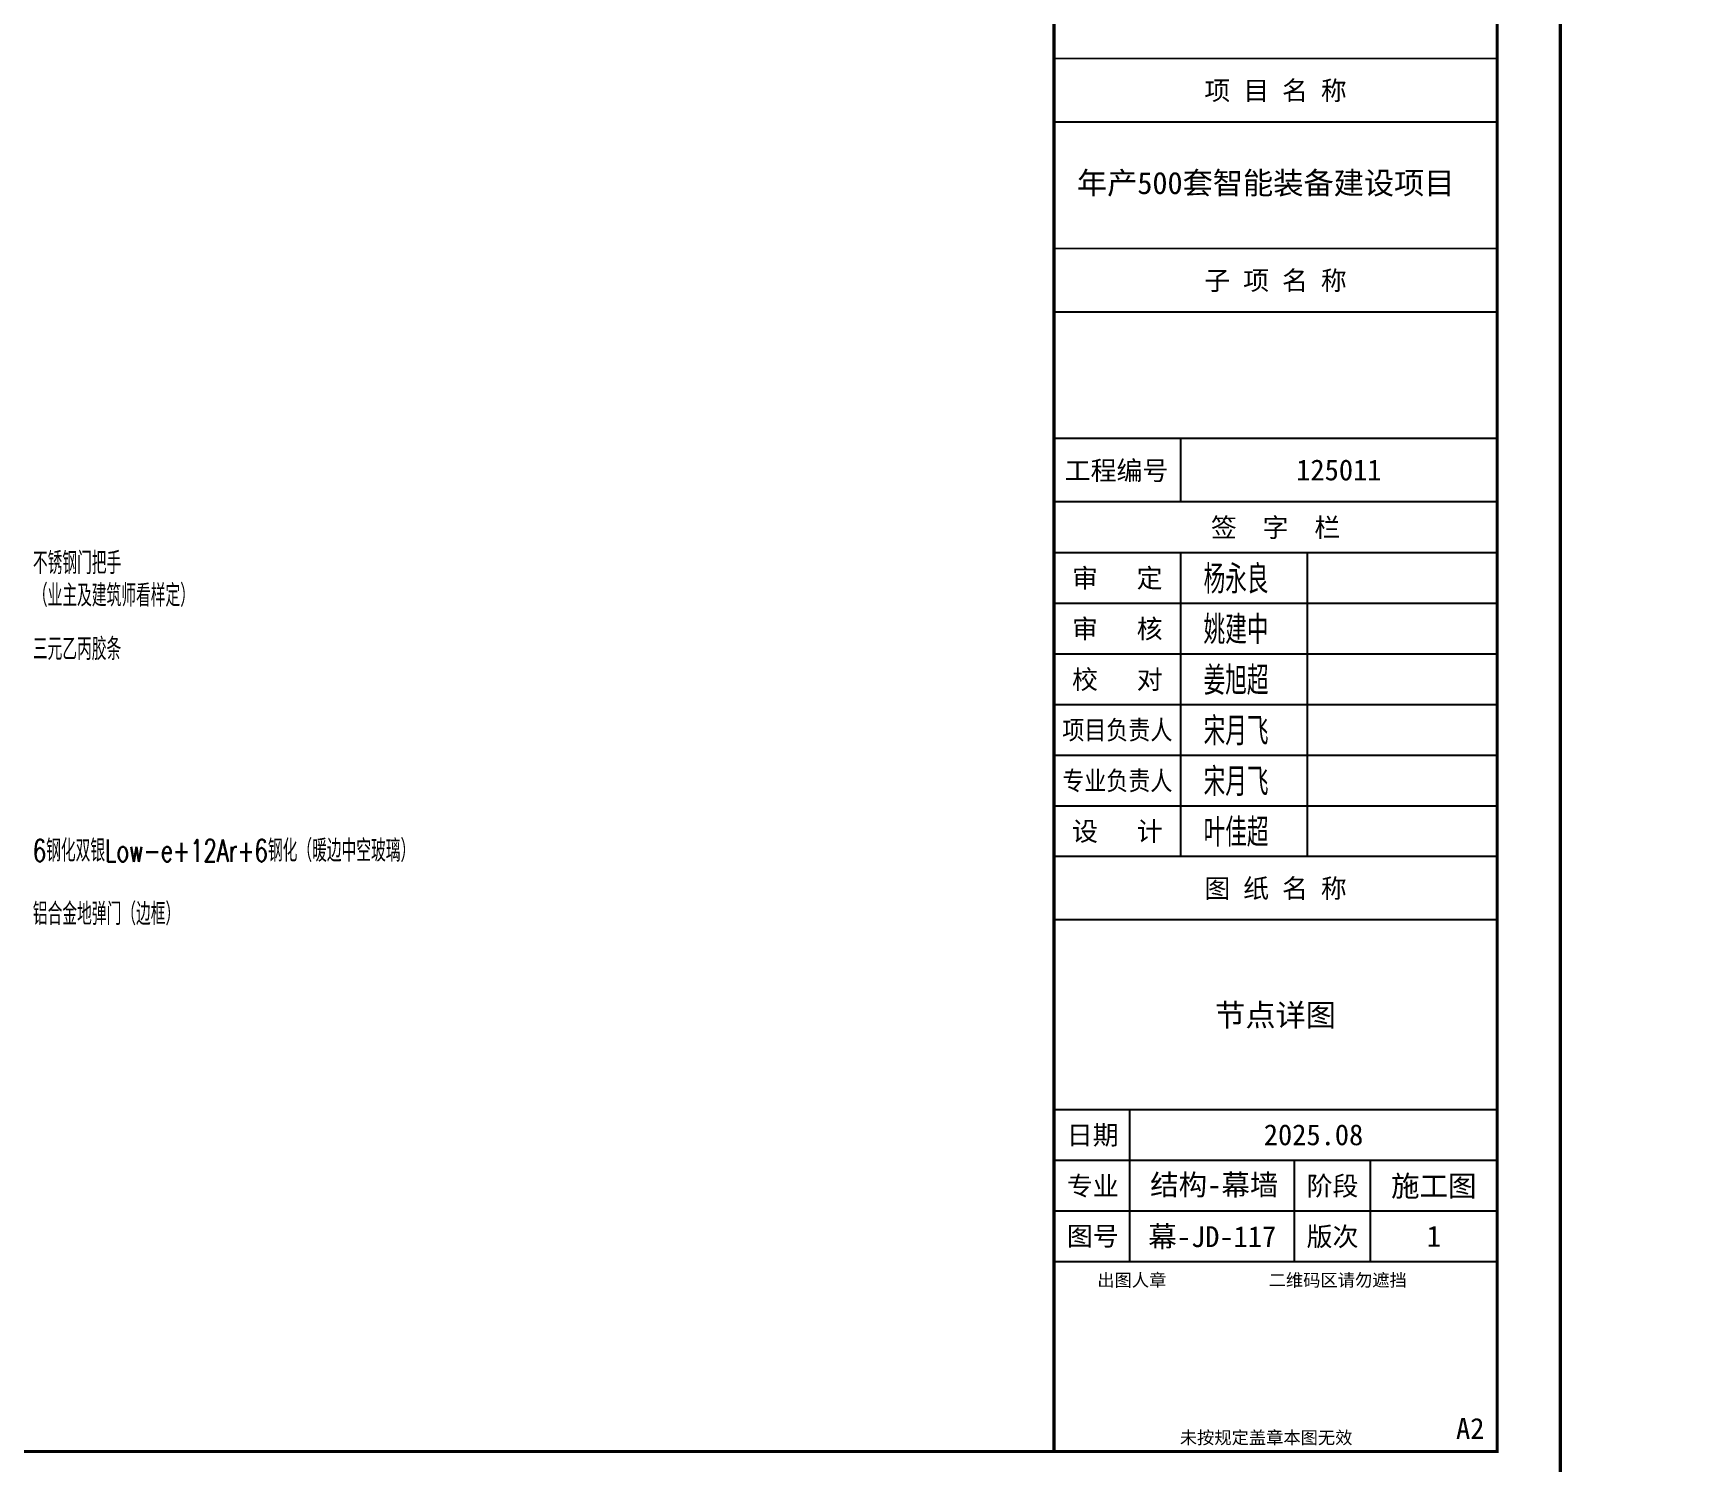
# Model space of a CAD drawing. Extents: x -160106 to 966792, y -663931 to 1550022.
# Drawn here: x -47709 to -46923, y -86801 to -86123 of the extents above; entities that cross this region are included whole.
import ezdxf
from ezdxf.enums import TextEntityAlignment as Align
from ezdxf.xclip import XClip

# ---------------------------------------------------------------- set-up
doc = ezdxf.new("R2010")
doc.units = 0
for name, color, linetype in [('!ZN1-文字-7', 7, 'Continuous'), ('0-cxFrame', 155, 'Continuous'), ('20剖面图$0$A-HATCH-1', 252, 'Continuous'), ('20剖面图$0$AS-COLN', 6, 'Continuous'), ('qianming', 155, 'Continuous')]:
    doc.layers.add(name, color=color, linetype=linetype)
doc.layers.add('0-cxText', color=131, linetype='Continuous', lineweight=25)
doc.styles.add('BZHZ', font='bzxw', dxfattribs={"width": 0.8, "bigfont": 'bzhz'})
doc.styles.add('cx_biaoti', font='')
doc.styles.add('cx_tuming', font='simhei.ttf')
doc.styles.add('cx_tuqian1', font='')
doc.styles.add('ZNTextStyle', font='ROMANS.shx', dxfattribs={"width": 0.7, "bigfont": 'CHINESE.shx'})
doc.styles.add('黑体', font='simhei.ttf', dxfattribs={"height": 12})
doc.styles.get('cx_biaoti').set_extended_font_data('SimSun')
doc.styles.get('cx_tuqian1').set_extended_font_data('SimSun')

# ---------------------------------------------------------------- blocks, each defined once
blk = doc.blocks.new('zjcx_lan_qianzi(Dragon)')
for p, q in [((-7000, 4800), (0, 4800)), ((-5000, 4800), (-5000, 0)), ((-3000, 4800), (-3000, 0)), ((-7000, 4000), (0, 4000)), ((-7000, 3200), (0, 3200)), ((-7000, 2400), (0, 2400)), ((-7000, 1600), (0, 1600)), ((-7000, 800), (0, 800))]:
    blk.add_line(p, q)
at = {"const_width": 30}
blk.add_lwpolyline([(-7000, 5600), (0, 5600)], dxfattribs=at)
blk.add_lwpolyline([(-7000, 5600), (0, 5600), (0, 0), (-7000, 0)], close=True, dxfattribs=at)
at = {"style": 'cx_biaoti'}
for s, p in [('签  字  栏', (-3500, 5200)), ('审   定', (-6000, 4400)), ('审   核', (-6000, 3600)), ('校   对', (-6000, 2800)), ('设   计', (-6000, 400))]:
    blk.add_text(s, height=300, dxfattribs=at).set_placement(p, align=Align.MIDDLE)
at = {"style": 'cx_biaoti', "width": 0.85}
for s, p in [('项目负责人', (-6000, 2000)), ('专业负责人', (-6000, 1200))]:
    blk.add_text(s, height=300, dxfattribs=at).set_placement(p, align=Align.MIDDLE)
blk = doc.blocks.new('T-签字(Dragon)')
at = {"layer": '0-cxFrame'}
blk.add_blockref('zjcx_lan_qianzi(Dragon)', (0, 0), dxfattribs=at)
at = {"layer": 'qianming', "style": 'BZHZ', "width": 0.8}
for s, p in [('杨永良', (-4124, 4400)), ('姚建中', (-4124, 3600)), ('姜旭超', (-4124, 2800)), ('宋月飞', (-4124, 2000)), ('宋月飞', (-4124, 1200)), ('叶佳超', (-4124, 400))]:
    blk.add_text(s, height=450, dxfattribs=at).set_placement(p, align=Align.MIDDLE)
blk = doc.blocks.new('zjcx_lan_tuming(Dragon)')
for p, q in [((-7000, 8400), (0, 8400)), ((-5800, 3000), (-5800, 5400)), ((-7000, 4600), (0, 4600)), ((-3200, 3000), (-3200, 4600)), ((-2000, 3000), (-2000, 4600)), ((-7000, 3800), (0, 3800))]:
    blk.add_line(p, q)
at = {"const_width": 30}
for points in [[(-7000, 9400), (0, 9400)], [(-7000, 5400), (0, 5400)], [(-7000, 3000), (0, 3000)], [(-7000, 0), (0, 0)]]:
    blk.add_lwpolyline(points, dxfattribs=at)
blk.add_lwpolyline([(-7000, 9400), (0, 9400), (0, 0), (-7000, 0)], close=True)
at = {"style": 'cx_biaoti'}
for s, p in [('图 纸 名 称', (-3500, 8900)), ('日期', (-6388, 5000)), ('专业', (-6388, 4200)), ('阶段', (-2600, 4200)), ('图号', (-6388, 3400)), ('版次', (-2600, 3400))]:
    blk.add_text(s, height=300, dxfattribs=at).set_placement(p, align=Align.MIDDLE)
for s, p in [('出图人章', (-6316, 2607)), ('二维码区请勿遮挡', (-3609, 2607)), ('未按规定盖章本图无效', (-5013, 120))]:
    blk.add_text(s, height=200, dxfattribs=at).set_placement(p)
blk = doc.blocks.new('T-图签(Dragon)')
blk.add_blockref('zjcx_lan_tuming(Dragon)', (0, 0))
at = {"color": 3, "style": 'cx_biaoti'}
for s, p in [('2025.08', (-2900, 5000)), ('结构-幕墙 ', (-4356, 4219)), ('施工图', (-1000, 4200))]:
    blk.add_text(s, height=330, dxfattribs=at).set_placement(p, align=Align.MIDDLE)
blk = doc.blocks.new('zjcx_lan_xiangmu(Dragon)')
for p, q in [((-7000, 9000), (0, 9000)), ((-7000, 6000), (0, 6000)), ((-7000, 3000), (0, 3000)), ((-5000, 1000), (-5000, 0))]:
    blk.add_line(p, q)
at = {"const_width": 30}
for points in [[(-7000, 10000), (0, 10000)], [(-7000, 7000), (0, 7000)], [(-7000, 7000), (0, 7000)], [(-7000, 4000), (0, 4000)], [(-7000, 4000), (0, 4000)], [(-7000, 1000), (0, 1000)], [(-7000, 0), (0, 0)]]:
    blk.add_lwpolyline(points, dxfattribs=at)
blk.add_lwpolyline([(-7000, 10000), (0, 10000), (0, 0), (-7000, 0)], close=True)
at = {"style": 'cx_biaoti'}
for s, p in [('建 设 单 位', (-3500, 9500)), ('项 目 名 称', (-3500, 6500)), ('子 项 名 称', (-3500, 3500)), ('工程编号', (-6013, 500))]:
    blk.add_text(s, height=300, dxfattribs=at).set_placement(p, align=Align.MIDDLE)
blk = doc.blocks.new('T-项目(Dragon)')
blk.add_blockref('zjcx_lan_xiangmu(Dragon)', (0, 0))
at = {"color": 3, "style": 'cx_tuming'}
for s, height, p in [('嘉兴世赫建达智能装备有限公司', 330, (-6816, 7901)), ('年产500套智能装备建设项目 ', 350, (-6638, 4859))]:
    blk.add_text(s, height=height, dxfattribs=at).set_placement(p)
blk = doc.blocks.new('zjcx_T2(Dragon)')
at = {"layer": '0-cxFrame', "const_width": 50}
blk.add_lwpolyline([(-7000, 40000), (0, 40000), (0, 0), (-7000, 0)], close=True, dxfattribs=at)
at = {"layer": '0-cxFrame'}
for name, p in [('T-项目(Dragon)', (0, 15000)), ('T-签字(Dragon)', (0, 9400)), ('T-图签(Dragon)', (0, 0))]:
    blk.add_blockref(name, p, dxfattribs=at)
blk = doc.blocks.new('TK22.A2 L(Dragon)')
at = {"layer": '0-cxFrame', "color": 7, "const_width": 0.5}
blk.add_lwpolyline([(0, 0), (-594, 0), (-594, 420), (0, 420)], close=True, dxfattribs=at)
at = {"layer": '0-cxFrame', "const_width": 0.5}
for points in [[(-80, 10), (-574, 10), (-574, 410), (-80, 410)], [(-10, 10), (-80, 10), (-80, 410), (-10, 410)]]:
    blk.add_lwpolyline(points, close=True, dxfattribs=at)
at = {"layer": '0-cxFrame', "xscale": 0.01, "yscale": 0.01, "zscale": 0.01}
blk.add_blockref('zjcx_T2(Dragon)', (-10, 10), dxfattribs=at)
at = {"style": '黑体', "flags": 4}
blk.add_attdef('图幅', text='', height=3.3, dxfattribs=at).set_placement((-40, 3), align=Align.RIGHT)
at = {"layer": '0-cxText', "flags": 4}
for tag, height, style, p in [('建设单位', 3.5, 'cx_tuming', (-45, 240)), ('项目名称', 3.5, 'cx_tuming', (-45, 210)), ('子项名称', 3.5, 'cx_tuming', (-45, 180)), ('工程编号', 3.3, 'cx_tuqian1', (-35, 165)), ('图名1', 3.5, 'cx_tuming', (-45, 87)), ('图名2', 3.5, 'cx_tuming', (-45, 79)), ('图名3', 3.5, 'cx_tuming', (-45, 71)), ('出图日期', 3.3, 'cx_tuqian1', (-39, 60)), ('专业', 3.3, 'cx_tuqian1', (-55, 52)), ('图号', 3.3, 'cx_tuqian1', (-55, 44)), ('版次', 3.3, 'cx_tuqian1', (-20, 44))]:
    blk.add_attdef(tag, text='', height=height, dxfattribs=dict(at, style=style)).set_placement(p, align=Align.MIDDLE)
at = {"layer": 'Defpoints', "color": 6, "flags": 4}
for tag, height, style, p in [('tufu', 3.3, '黑体', (-12, 12)), ('dwfname', 4, 'cx_tuqian1', (-80, 3))]:
    blk.add_attdef(tag, text='', height=height, dxfattribs=dict(at, style=style)).set_placement(p, align=Align.RIGHT)
blk = doc.blocks.new('20250910150331')
at = {"layer": '20剖面图$0$A-HATCH-1'}
h = blk.add_hatch(dxfattribs=at)
h.set_pattern_fill('混凝土', color=256, scale=50)
h.set_pattern_definition([(50, (565792.05, -567010), (358.63009, -31.37607), [37.5, -412.5]), (355, (565792.05, -567010), (-69.37567, 376.09607), [30, -330]), (100.4514, (565821.94, -567012.6), (289.25469, 344.71977), [31.8701, -350.57106]), (46.1842, (565792.05, -566910), (533.62052, -82.7595), [56.25, -618.75]), (96.6356, (565836.5, -566916.9), (467.33135, 487.05894), [47.80514, -525.8565]), (351.1842, (565792.05, -566910), (467.33097, 487.0593), [45, -495]), (21, (565842.05, -566935), (298.45353, -201.30945), [37.5, -412.5]), (326, (565842.05, -566935), (121.65767, 362.57502), [30, -330]), (71.4514, (565866.92, -566951.78), (420.11131, 161.26525), [31.8701, -350.57106]), (37.5, (565792.05, -567010), (6.079928, 166.446927), [0, -326, 0, -335, 0, -331.25]), (7.5, (565792.05, -567010), (131.53477, 197.205856), [0, -191, 0, -318.5, 0, -126.25]), (327.5, (565680.55, -567010), (266.911218, -11.277436), [0, -125, 0, -390, 0, -517.5]), (317.5, (565630.55, -567010), (291.593085, 50.05249), [0, -162.5, 0, -259, 0, -367.5])])
h.paths.add_polyline_path([(-2771.28, 0), (-2771.28, -200), (200, -200), (200, 0)])
at = {"layer": '20剖面图$0$AS-COLN'}
blk.add_lwpolyline([(-2640.4, -200), (200, -200), (200, 0), (-2640.4, 0)], dxfattribs=at)

msp = doc.modelspace()

# ---------------------------------------------------------------- block references
at = {"ltscale": 200}
ref = msp.add_blockref('20250910150331', (-45948.86, -86135.54), dxfattribs=at)
XClip(ref).set_block_clipping_path([(-44.1965398989, -536.4070034617), (1092.7044166299, 445.7765599565)])
at = {"layer": '0-cxFrame'}
ref = msp.add_blockref('TK22.A2 L(Dragon)', (-46984.71, -86825.19), dxfattribs=dict(at, xscale=3, yscale=3, zscale=3))
ref.add_attrib('图名2', '节点详图', dxfattribs={"layer": '0-cxText', "height": 10.5, "style": 'cx_tuming'}).set_placement((-47119.71, -86588.19), align=Align.MIDDLE)
ref.add_attrib('工程编号', '125011', dxfattribs={"layer": '0-cxText', "height": 9.9, "style": 'cx_tuqian1'}).set_placement((-47089.71, -86330.19), align=Align.MIDDLE)
ref.add_attrib('图号', '幕-JD-117', dxfattribs={"layer": '0-cxText', "height": 9.9, "style": 'cx_tuqian1'}).set_placement((-47149.71, -86693.19), align=Align.MIDDLE)
ref.add_attrib('版次', '1', dxfattribs={"layer": '0-cxText', "height": 9.9, "style": 'cx_tuqian1'}).set_placement((-47044.71, -86693.19), align=Align.MIDDLE)
ref.add_attrib('tufu', 'A2', dxfattribs={"layer": 'Defpoints', "color": 6, "height": 9.9, "style": '黑体'}).set_placement((-47020.71, -86789.19), align=Align.RIGHT)

# ---------------------------------------------------------------- texts
at = {"layer": '!ZN1-文字-7', "ltscale": 20, "style": 'ZNTextStyle', "width": 0.7}
for s, p in [('不锈钢门把手', (-47708.67, -86374.24)), ('（业主及建筑师看样定）', (-47708.67, -86389.61)), ('三元乙丙胶条', (-47708.67, -86414.98)), ('6钢化双银Low-e+12Ar+6钢化（暖边中空玻璃）', (-47708.67, -86510.49)), ('铝合金地弹门（边框）', (-47708.67, -86540.49))]:
    msp.add_text(s, height=10.5, dxfattribs=at).set_placement(p, align=Align.MIDDLE_LEFT)

doc.saveas('drawing.dxf')
